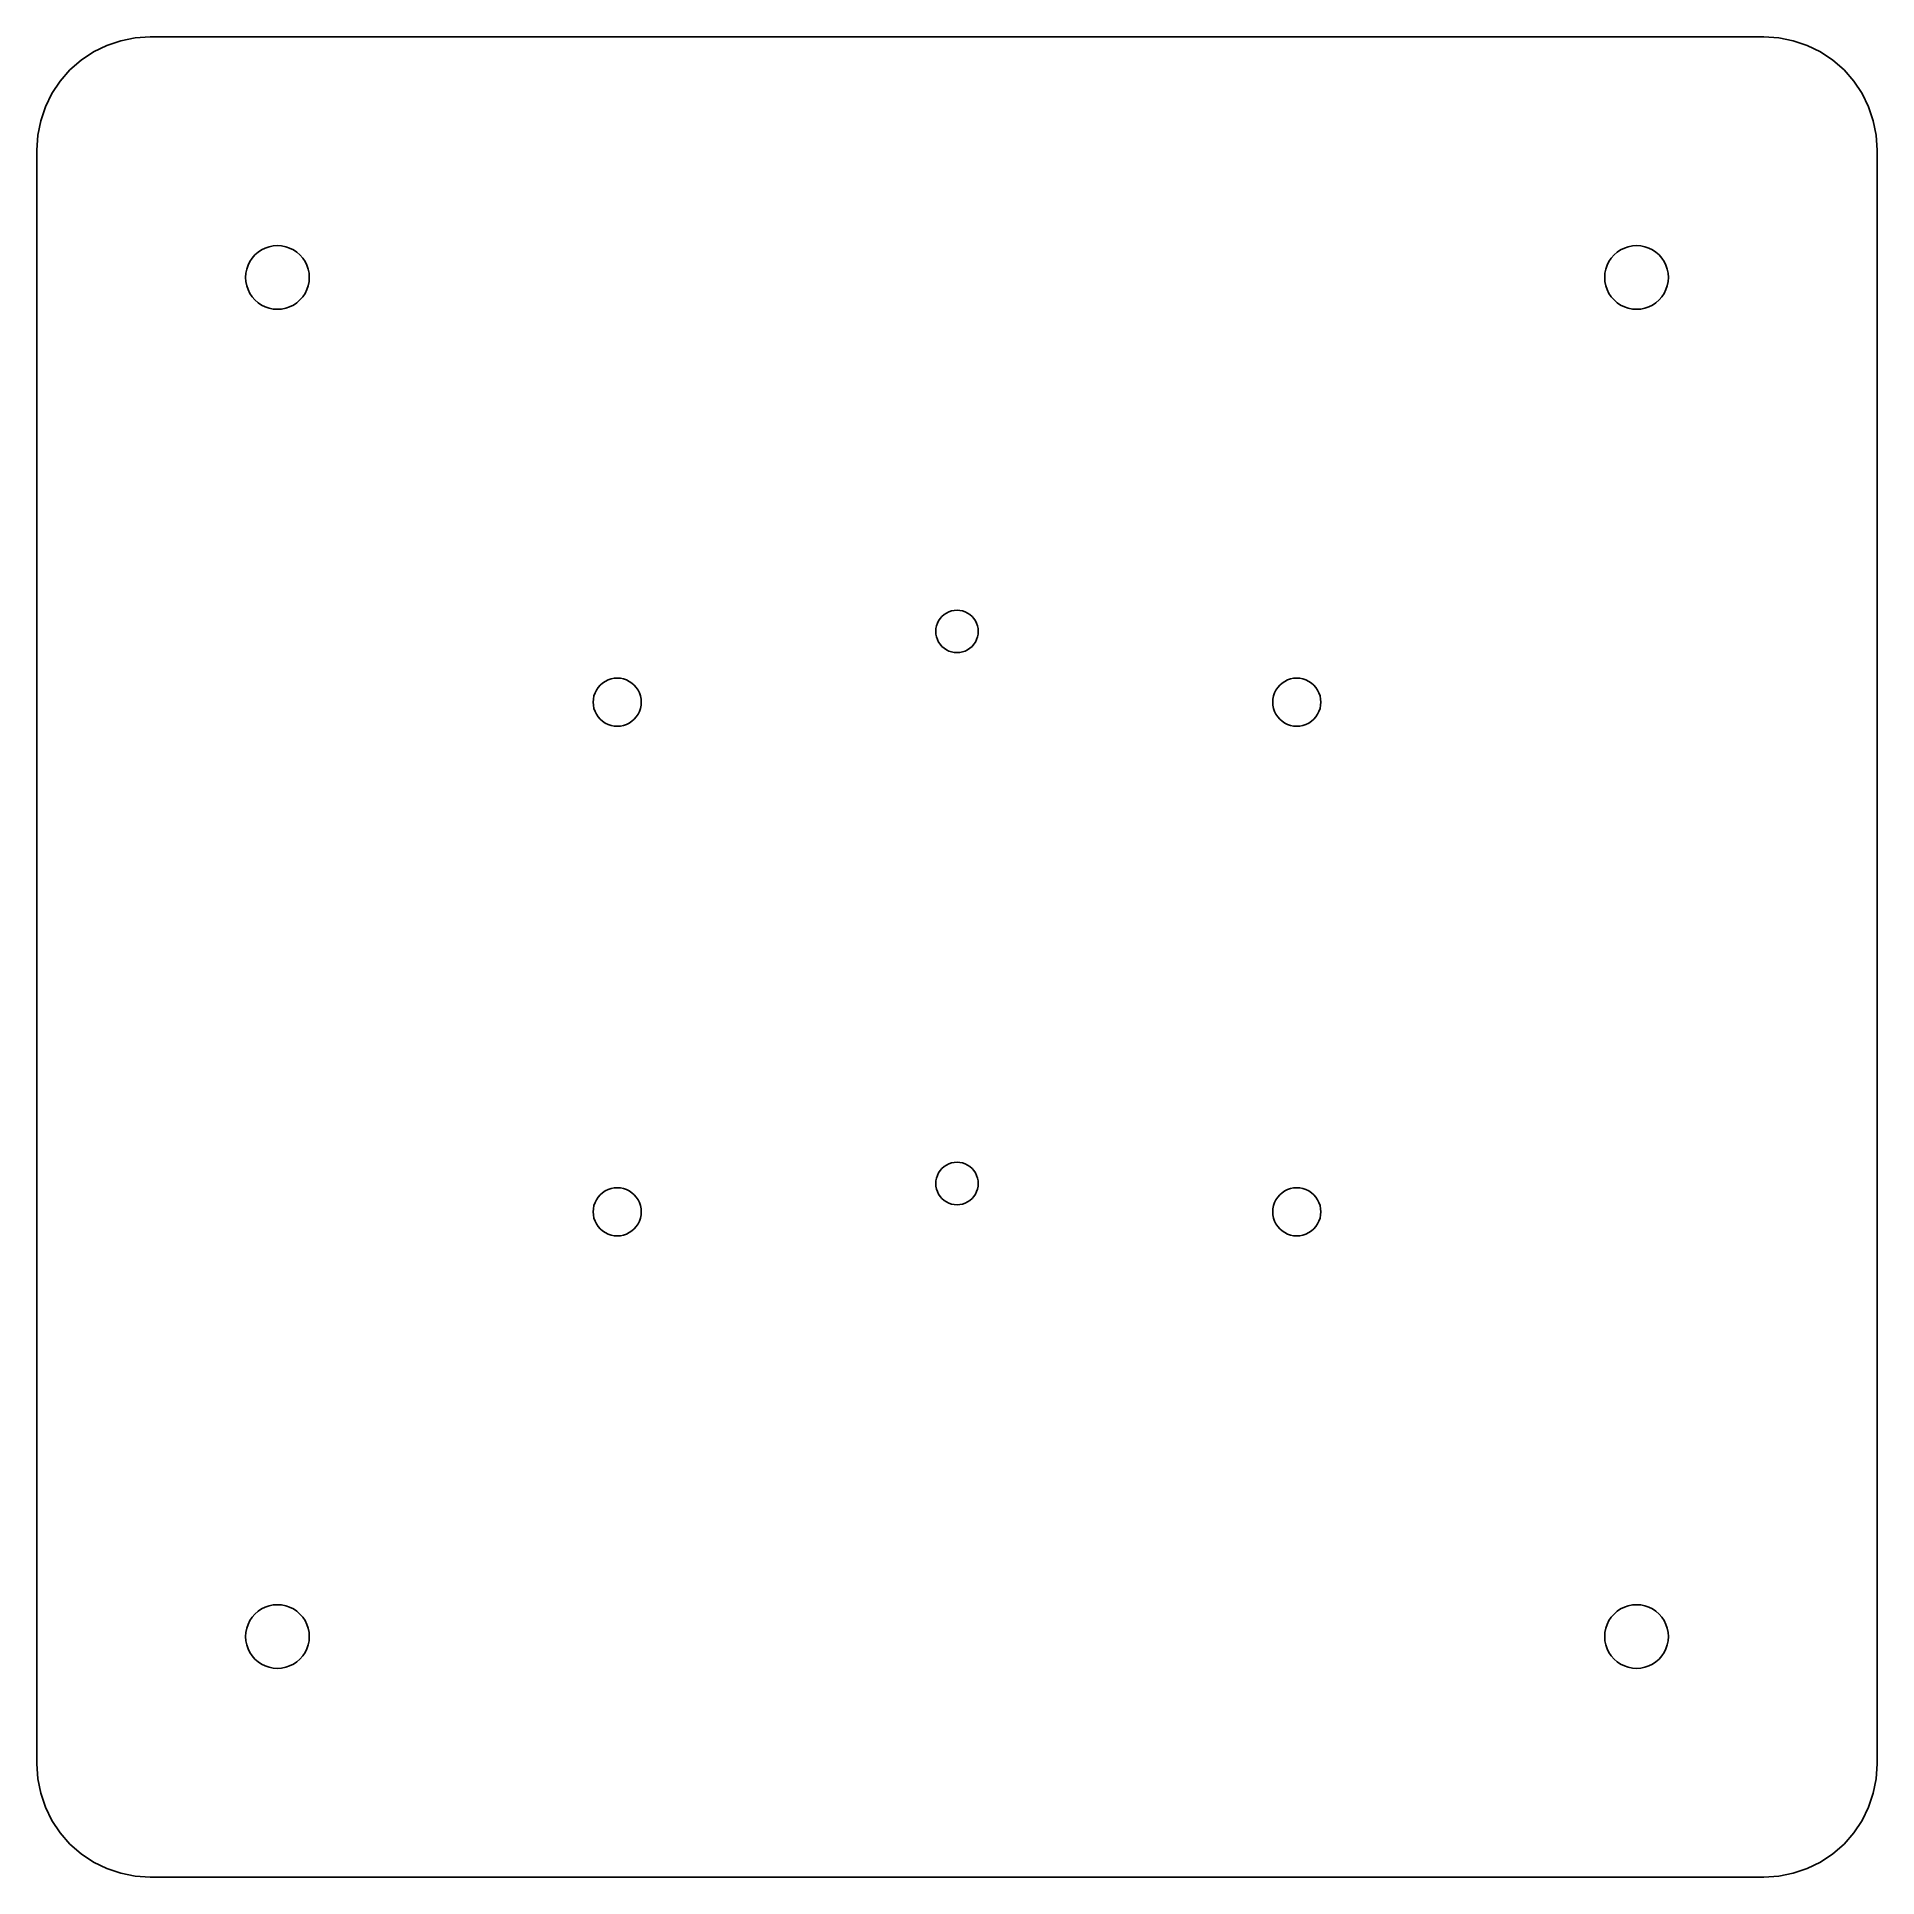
# Model space of a CAD drawing. Header units: metres. Extents: x -65 to 65, y -65 to 65.
import ezdxf

# ---------------------------------------------------------------- set-up
doc = ezdxf.new("R2010")
doc.units = ezdxf.units.M

msp = doc.modelspace()

# ---------------------------------------------------------------- linework, layer by layer
for p, q in [((-57, 65), (-58.0442, 64.9316)), ((57, 65), (-57, 65)), ((58.0442, 64.9316), (57, 65)), ((-61, 63.9282), (-61.8701, 63.3468)), ((-60.0615, 64.391), (-61, 63.9282)), ((-59.0706, 64.7274), (-60.0615, 64.391)), ((-58.0442, 64.9316), (-59.0706, 64.7274)), ((59.0706, 64.7274), (58.0442, 64.9316)), ((60.0615, 64.391), (59.0706, 64.7274)), ((61, 63.9282), (60.0615, 64.391)), ((61.8701, 63.3468), (61, 63.9282)), ((-62.6569, 62.6569), (-63.3468, 61.8701)), ((-61.8701, 63.3468), (-62.6569, 62.6569)), ((62.6569, 62.6569), (61.8701, 63.3468)), ((63.3468, 61.8701), (62.6569, 62.6569)), ((-63.3468, 61.8701), (-63.9282, 61)), ((63.9282, 61), (63.3468, 61.8701)), ((-64.391, 60.0615), (-64.7274, 59.0706)), ((-63.9282, 61), (-64.391, 60.0615)), ((64.391, 60.0615), (63.9282, 61)), ((64.7274, 59.0706), (64.391, 60.0615)), ((-64.7274, 59.0706), (-64.9316, 58.0442)), ((64.9316, 58.0442), (64.7274, 59.0706)), ((-64.9316, 58.0442), (-65, 57)), ((65, 57), (64.9316, 58.0442)), ((-65, 57), (-65, -57)), ((65, -57), (65, 57)), ((-49.785, 49.3697), (-49.591, 49.591)), ((-49.591, 49.591), (-49.3697, 49.785)), ((-49.3697, 49.785), (-49.125, 49.9485)), ((-49.125, 49.9485), (-48.861, 50.0787)), ((-48.861, 50.0787), (-48.5823, 50.1733)), ((-48.5823, 50.1733), (-48.2937, 50.2307)), ((-48.2937, 50.2307), (-48, 50.25)), ((-48, 50.25), (-47.7063, 50.2307)), ((-47.7063, 50.2307), (-47.4176, 50.1733)), ((-47.4176, 50.1733), (-47.139, 50.0787)), ((-47.139, 50.0787), (-46.875, 49.9485)), ((-46.875, 49.9485), (-46.6303, 49.785)), ((-46.6303, 49.785), (-46.409, 49.591)), ((-46.409, 49.591), (-46.215, 49.3697)), ((46.215, 49.3697), (46.409, 49.591)), ((46.409, 49.591), (46.6303, 49.785)), ((46.6303, 49.785), (46.875, 49.9485)), ((46.875, 49.9485), (47.139, 50.0787)), ((47.139, 50.0787), (47.4176, 50.1733)), ((47.4176, 50.1733), (47.7063, 50.2307)), ((47.7063, 50.2307), (48, 50.25)), ((48, 50.25), (48.2937, 50.2307)), ((48.2937, 50.2307), (48.5823, 50.1733)), ((48.5823, 50.1733), (48.861, 50.0787)), ((48.861, 50.0787), (49.125, 49.9485)), ((49.125, 49.9485), (49.3697, 49.785)), ((49.3697, 49.785), (49.591, 49.591)), ((49.591, 49.591), (49.785, 49.3697)), ((-50.25, 48), (-50.2307, 48.2937)), ((-50.2307, 48.2937), (-50.1733, 48.5823)), ((-50.1733, 48.5823), (-50.0787, 48.861)), ((-50.0787, 48.861), (-49.9485, 49.125)), ((-49.9485, 49.125), (-49.785, 49.3697)), ((-46.215, 49.3697), (-46.0514, 49.125)), ((-46.0514, 49.125), (-45.9213, 48.861)), ((-45.9213, 48.861), (-45.8267, 48.5823)), ((-45.8267, 48.5823), (-45.7692, 48.2937)), ((-45.7692, 48.2937), (-45.75, 48)), ((45.75, 48), (45.7692, 48.2937)), ((45.7692, 48.2937), (45.8267, 48.5823)), ((45.8267, 48.5823), (45.9213, 48.861)), ((45.9213, 48.861), (46.0514, 49.125)), ((46.0514, 49.125), (46.215, 49.3697)), ((49.785, 49.3697), (49.9485, 49.125)), ((49.9485, 49.125), (50.0787, 48.861)), ((50.0787, 48.861), (50.1733, 48.5823)), ((50.1733, 48.5823), (50.2307, 48.2937)), ((50.2307, 48.2937), (50.25, 48)), ((-50.2307, 47.7063), (-50.25, 48)), ((-50.1733, 47.4176), (-50.2307, 47.7063)), ((-50.0787, 47.139), (-50.1733, 47.4176)), ((-49.9485, 46.875), (-50.0787, 47.139)), ((-49.785, 46.6303), (-49.9485, 46.875)), ((-46.0514, 46.875), (-46.215, 46.6303)), ((-45.9213, 47.139), (-46.0514, 46.875)), ((-45.8267, 47.4176), (-45.9213, 47.139)), ((-45.7692, 47.7063), (-45.8267, 47.4176)), ((-45.75, 48), (-45.7692, 47.7063)), ((45.7692, 47.7063), (45.75, 48)), ((45.8267, 47.4176), (45.7692, 47.7063)), ((45.9213, 47.139), (45.8267, 47.4176)), ((46.0514, 46.875), (45.9213, 47.139)), ((46.215, 46.6303), (46.0514, 46.875)), ((49.9485, 46.875), (49.785, 46.6303)), ((50.0787, 47.139), (49.9485, 46.875)), ((50.1733, 47.4176), (50.0787, 47.139)), ((50.2307, 47.7063), (50.1733, 47.4176)), ((50.25, 48), (50.2307, 47.7063)), ((-49.591, 46.409), (-49.785, 46.6303)), ((-49.3697, 46.215), (-49.591, 46.409)), ((-49.125, 46.0514), (-49.3697, 46.215)), ((-48.861, 45.9213), (-49.125, 46.0514)), ((-48.5823, 45.8267), (-48.861, 45.9213)), ((-48.2937, 45.7692), (-48.5823, 45.8267)), ((-48, 45.75), (-48.2937, 45.7692)), ((-47.7063, 45.7692), (-48, 45.75)), ((-47.4176, 45.8267), (-47.7063, 45.7692)), ((-47.139, 45.9213), (-47.4176, 45.8267)), ((-46.875, 46.0514), (-47.139, 45.9213)), ((-46.6303, 46.215), (-46.875, 46.0514)), ((-46.409, 46.409), (-46.6303, 46.215)), ((-46.215, 46.6303), (-46.409, 46.409)), ((46.409, 46.409), (46.215, 46.6303)), ((46.6303, 46.215), (46.409, 46.409)), ((46.875, 46.0514), (46.6303, 46.215)), ((47.139, 45.9213), (46.875, 46.0514)), ((47.4176, 45.8267), (47.139, 45.9213)), ((47.7063, 45.7692), (47.4176, 45.8267)), ((48, 45.75), (47.7063, 45.7692)), ((48.2937, 45.7692), (48, 45.75)), ((48.5823, 45.8267), (48.2937, 45.7692)), ((48.861, 45.9213), (48.5823, 45.8267)), ((49.125, 46.0514), (48.861, 45.9213)), ((49.3697, 46.215), (49.125, 46.0514)), ((49.591, 46.409), (49.3697, 46.215)), ((49.785, 46.6303), (49.591, 46.409)), ((-1.44888, 23.3882), (-1.38582, 23.574)), ((-1.38582, 23.574), (-1.29903, 23.75)), ((-1.29903, 23.75), (-1.19002, 23.9131)), ((-1.19002, 23.9131), (-1.06065, 24.0607)), ((-1.06065, 24.0607), (-0.913132, 24.19)), ((-0.913132, 24.19), (-0.75, 24.299)), ((-0.75, 24.299), (-0.57402, 24.3858)), ((-0.57402, 24.3858), (-0.388214, 24.4489)), ((-0.388214, 24.4489), (-0.195786, 24.4872)), ((-0.195786, 24.4872), (0, 24.5)), ((0, 24.5), (0.195786, 24.4872)), ((0.195786, 24.4872), (0.388214, 24.4489)), ((0.388214, 24.4489), (0.57402, 24.3858)), ((0.57402, 24.3858), (0.75, 24.299)), ((0.75, 24.299), (0.913132, 24.19)), ((0.913132, 24.19), (1.06065, 24.0607)), ((1.06065, 24.0607), (1.19002, 23.9131)), ((1.19002, 23.9131), (1.29903, 23.75)), ((1.29903, 23.75), (1.38582, 23.574)), ((1.38582, 23.574), (1.44888, 23.3882)), ((-1.5, 23), (-1.48715, 23.1958)), ((-1.48715, 22.8042), (-1.5, 23)), ((-1.48715, 23.1958), (-1.44888, 23.3882)), ((-1.44888, 22.6118), (-1.48715, 22.8042)), ((-1.38582, 22.426), (-1.44888, 22.6118)), ((-1.29903, 22.25), (-1.38582, 22.426)), ((-1.19002, 22.0869), (-1.29903, 22.25)), ((1.29903, 22.25), (1.19002, 22.0869)), ((1.38582, 22.426), (1.29903, 22.25)), ((1.44888, 22.6118), (1.38582, 22.426)), ((1.44888, 23.3882), (1.48715, 23.1958)), ((1.48715, 22.8042), (1.44888, 22.6118)), ((1.48715, 23.1958), (1.5, 23)), ((1.5, 23), (1.48715, 22.8042)), ((-1.06065, 21.9393), (-1.19002, 22.0869)), ((-0.913132, 21.81), (-1.06065, 21.9393)), ((-0.75, 21.701), (-0.913132, 21.81)), ((-0.57402, 21.6142), (-0.75, 21.701)), ((-0.388214, 21.5511), (-0.57402, 21.6142)), ((-0.195786, 21.5128), (-0.388214, 21.5511)), ((0, 21.5), (-0.195786, 21.5128)), ((0.195786, 21.5128), (0, 21.5)), ((0.388214, 21.5511), (0.195786, 21.5128)), ((0.57402, 21.6142), (0.388214, 21.5511)), ((0.75, 21.701), (0.57402, 21.6142)), ((0.913132, 21.81), (0.75, 21.701)), ((1.06065, 21.9393), (0.913132, 21.81)), ((1.19002, 22.0869), (1.06065, 21.9393)), ((-24.85, 19.4722), (-24.6506, 19.5706)), ((-24.6506, 19.5706), (-24.44, 19.6421)), ((-24.44, 19.6421), (-24.2219, 19.6855)), ((-24.2219, 19.6855), (-24, 19.7)), ((-24, 19.7), (-23.7781, 19.6855)), ((-23.7781, 19.6855), (-23.56, 19.6421)), ((-23.56, 19.6421), (-23.3494, 19.5706)), ((-23.3494, 19.5706), (-23.15, 19.4722)), ((23.15, 19.4722), (23.3494, 19.5706)), ((23.3494, 19.5706), (23.56, 19.6421)), ((23.56, 19.6421), (23.7781, 19.6855)), ((23.7781, 19.6855), (24, 19.7)), ((24, 19.7), (24.2219, 19.6855)), ((24.2219, 19.6855), (24.44, 19.6421)), ((24.44, 19.6421), (24.6506, 19.5706)), ((24.6506, 19.5706), (24.85, 19.4722)), ((-25.7, 18), (-25.6855, 18.2219)), ((-25.6855, 18.2219), (-25.6421, 18.44)), ((-25.6421, 18.44), (-25.5706, 18.6506)), ((-25.5706, 18.6506), (-25.4722, 18.85)), ((-25.4722, 18.85), (-25.3487, 19.0349)), ((-25.3487, 19.0349), (-25.2021, 19.2021)), ((-25.2021, 19.2021), (-25.0349, 19.3487)), ((-25.0349, 19.3487), (-24.85, 19.4722)), ((-23.15, 19.4722), (-22.9651, 19.3487)), ((-22.9651, 19.3487), (-22.7979, 19.2021)), ((-22.7979, 19.2021), (-22.6513, 19.0349)), ((-22.6513, 19.0349), (-22.5278, 18.85)), ((-22.5278, 18.85), (-22.4294, 18.6506)), ((-22.4294, 18.6506), (-22.3579, 18.44)), ((-22.3579, 18.44), (-22.3145, 18.2219)), ((-22.3145, 18.2219), (-22.3, 18)), ((22.3, 18), (22.3145, 18.2219)), ((22.3145, 18.2219), (22.3579, 18.44)), ((22.3579, 18.44), (22.4294, 18.6506)), ((22.4294, 18.6506), (22.5278, 18.85)), ((22.5278, 18.85), (22.6513, 19.0349)), ((22.6513, 19.0349), (22.7979, 19.2021)), ((22.7979, 19.2021), (22.9651, 19.3487)), ((22.9651, 19.3487), (23.15, 19.4722)), ((24.85, 19.4722), (25.0349, 19.3487)), ((25.0349, 19.3487), (25.2021, 19.2021)), ((25.2021, 19.2021), (25.3487, 19.0349)), ((25.3487, 19.0349), (25.4722, 18.85)), ((25.4722, 18.85), (25.5706, 18.6506)), ((25.5706, 18.6506), (25.6421, 18.44)), ((25.6421, 18.44), (25.6855, 18.2219)), ((25.6855, 18.2219), (25.7, 18)), ((-25.6855, 17.7781), (-25.7, 18)), ((-25.6421, 17.56), (-25.6855, 17.7781)), ((-25.5706, 17.3494), (-25.6421, 17.56)), ((-25.4722, 17.15), (-25.5706, 17.3494)), ((-25.3487, 16.9651), (-25.4722, 17.15)), ((-25.2021, 16.7979), (-25.3487, 16.9651)), ((-22.6513, 16.9651), (-22.7979, 16.7979)), ((-22.5278, 17.15), (-22.6513, 16.9651)), ((-22.4294, 17.3494), (-22.5278, 17.15)), ((-22.3579, 17.56), (-22.4294, 17.3494)), ((-22.3145, 17.7781), (-22.3579, 17.56)), ((-22.3, 18), (-22.3145, 17.7781)), ((22.3145, 17.7781), (22.3, 18)), ((22.3579, 17.56), (22.3145, 17.7781)), ((22.4294, 17.3494), (22.3579, 17.56)), ((22.5278, 17.15), (22.4294, 17.3494)), ((22.6513, 16.9651), (22.5278, 17.15)), ((22.7979, 16.7979), (22.6513, 16.9651)), ((25.3487, 16.9651), (25.2021, 16.7979)), ((25.4722, 17.15), (25.3487, 16.9651)), ((25.5706, 17.3494), (25.4722, 17.15)), ((25.6421, 17.56), (25.5706, 17.3494)), ((25.6855, 17.7781), (25.6421, 17.56)), ((25.7, 18), (25.6855, 17.7781)), ((-25.0349, 16.6513), (-25.2021, 16.7979)), ((-24.85, 16.5278), (-25.0349, 16.6513)), ((-24.6506, 16.4294), (-24.85, 16.5278)), ((-24.44, 16.3579), (-24.6506, 16.4294)), ((-24.2219, 16.3145), (-24.44, 16.3579)), ((-24, 16.3), (-24.2219, 16.3145)), ((-23.7781, 16.3145), (-24, 16.3)), ((-23.56, 16.3579), (-23.7781, 16.3145)), ((-23.3494, 16.4294), (-23.56, 16.3579)), ((-23.15, 16.5278), (-23.3494, 16.4294)), ((-22.9651, 16.6513), (-23.15, 16.5278)), ((-22.7979, 16.7979), (-22.9651, 16.6513)), ((22.9651, 16.6513), (22.7979, 16.7979)), ((23.15, 16.5278), (22.9651, 16.6513)), ((23.3494, 16.4294), (23.15, 16.5278)), ((23.56, 16.3579), (23.3494, 16.4294)), ((23.7781, 16.3145), (23.56, 16.3579)), ((24, 16.3), (23.7781, 16.3145)), ((24.2219, 16.3145), (24, 16.3)), ((24.44, 16.3579), (24.2219, 16.3145)), ((24.6506, 16.4294), (24.44, 16.3579)), ((24.85, 16.5278), (24.6506, 16.4294)), ((25.0349, 16.6513), (24.85, 16.5278)), ((25.2021, 16.7979), (25.0349, 16.6513)), ((-1.44888, -15.6118), (-1.38582, -15.426)), ((-1.38582, -15.426), (-1.29903, -15.25)), ((-1.29903, -15.25), (-1.19002, -15.0869)), ((-1.19002, -15.0869), (-1.06065, -14.9393)), ((-1.06065, -14.9393), (-0.913132, -14.81)), ((-0.913132, -14.81), (-0.75, -14.701)), ((-0.75, -14.701), (-0.57402, -14.6142)), ((-0.57402, -14.6142), (-0.388214, -14.5511)), ((-0.388214, -14.5511), (-0.195786, -14.5128)), ((-0.195786, -14.5128), (0, -14.5)), ((0, -14.5), (0.195786, -14.5128)), ((0.195786, -14.5128), (0.388214, -14.5511)), ((0.388214, -14.5511), (0.57402, -14.6142)), ((0.57402, -14.6142), (0.75, -14.701)), ((0.75, -14.701), (0.913132, -14.81)), ((0.913132, -14.81), (1.06065, -14.9393)), ((1.06065, -14.9393), (1.19002, -15.0869)), ((1.19002, -15.0869), (1.29903, -15.25)), ((1.29903, -15.25), (1.38582, -15.426)), ((1.38582, -15.426), (1.44888, -15.6118)), ((-25.3487, -16.9651), (-25.2021, -16.7979)), ((-25.2021, -16.7979), (-25.0349, -16.6513)), ((-25.0349, -16.6513), (-24.85, -16.5278)), ((-24.85, -16.5278), (-24.6506, -16.4294)), ((-24.6506, -16.4294), (-24.44, -16.3579)), ((-24.44, -16.3579), (-24.2219, -16.3145)), ((-24.2219, -16.3145), (-24, -16.3)), ((-24, -16.3), (-23.7781, -16.3145)), ((-23.7781, -16.3145), (-23.56, -16.3579)), ((-23.56, -16.3579), (-23.3494, -16.4294)), ((-23.3494, -16.4294), (-23.15, -16.5278)), ((-23.15, -16.5278), (-22.9651, -16.6513)), ((-22.9651, -16.6513), (-22.7979, -16.7979)), ((-22.7979, -16.7979), (-22.6513, -16.9651)), ((-1.5, -16), (-1.48715, -15.8042)), ((-1.48715, -16.1958), (-1.5, -16)), ((-1.48715, -15.8042), (-1.44888, -15.6118)), ((-1.44888, -16.3882), (-1.48715, -16.1958)), ((-1.38582, -16.574), (-1.44888, -16.3882)), ((-1.29903, -16.75), (-1.38582, -16.574)), ((-1.19002, -16.9131), (-1.29903, -16.75)), ((1.29903, -16.75), (1.19002, -16.9131)), ((1.38582, -16.574), (1.29903, -16.75)), ((1.44888, -16.3882), (1.38582, -16.574)), ((1.44888, -15.6118), (1.48715, -15.8042)), ((1.48715, -16.1958), (1.44888, -16.3882)), ((1.48715, -15.8042), (1.5, -16)), ((1.5, -16), (1.48715, -16.1958)), ((22.6513, -16.9651), (22.7979, -16.7979)), ((22.7979, -16.7979), (22.9651, -16.6513)), ((22.9651, -16.6513), (23.15, -16.5278)), ((23.15, -16.5278), (23.3494, -16.4294)), ((23.3494, -16.4294), (23.56, -16.3579)), ((23.56, -16.3579), (23.7781, -16.3145)), ((23.7781, -16.3145), (24, -16.3)), ((24, -16.3), (24.2219, -16.3145)), ((24.2219, -16.3145), (24.44, -16.3579)), ((24.44, -16.3579), (24.6506, -16.4294)), ((24.6506, -16.4294), (24.85, -16.5278)), ((24.85, -16.5278), (25.0349, -16.6513)), ((25.0349, -16.6513), (25.2021, -16.7979)), ((25.2021, -16.7979), (25.3487, -16.9651)), ((-25.7, -18), (-25.6855, -17.7781)), ((-25.6855, -18.2219), (-25.7, -18)), ((-25.6855, -17.7781), (-25.6421, -17.56)), ((-25.6421, -17.56), (-25.5706, -17.3494)), ((-25.5706, -17.3494), (-25.4722, -17.15)), ((-25.4722, -17.15), (-25.3487, -16.9651)), ((-22.6513, -16.9651), (-22.5278, -17.15)), ((-22.5278, -17.15), (-22.4294, -17.3494)), ((-22.4294, -17.3494), (-22.3579, -17.56)), ((-22.3579, -17.56), (-22.3145, -17.7781)), ((-22.3145, -17.7781), (-22.3, -18)), ((-22.3, -18), (-22.3145, -18.2219)), ((-1.06065, -17.0607), (-1.19002, -16.9131)), ((-0.913132, -17.19), (-1.06065, -17.0607)), ((-0.75, -17.299), (-0.913132, -17.19)), ((-0.57402, -17.3858), (-0.75, -17.299)), ((-0.388214, -17.4489), (-0.57402, -17.3858)), ((-0.195786, -17.4872), (-0.388214, -17.4489)), ((0, -17.5), (-0.195786, -17.4872)), ((0.195786, -17.4872), (0, -17.5)), ((0.388214, -17.4489), (0.195786, -17.4872)), ((0.57402, -17.3858), (0.388214, -17.4489)), ((0.75, -17.299), (0.57402, -17.3858)), ((0.913132, -17.19), (0.75, -17.299)), ((1.06065, -17.0607), (0.913132, -17.19)), ((1.19002, -16.9131), (1.06065, -17.0607)), ((22.3, -18), (22.3145, -17.7781)), ((22.3145, -18.2219), (22.3, -18)), ((22.3145, -17.7781), (22.3579, -17.56)), ((22.3579, -17.56), (22.4294, -17.3494)), ((22.4294, -17.3494), (22.5278, -17.15)), ((22.5278, -17.15), (22.6513, -16.9651)), ((25.3487, -16.9651), (25.4722, -17.15)), ((25.4722, -17.15), (25.5706, -17.3494)), ((25.5706, -17.3494), (25.6421, -17.56)), ((25.6421, -17.56), (25.6855, -17.7781)), ((25.6855, -17.7781), (25.7, -18)), ((25.7, -18), (25.6855, -18.2219)), ((-25.6421, -18.44), (-25.6855, -18.2219)), ((-25.5706, -18.6506), (-25.6421, -18.44)), ((-25.4722, -18.85), (-25.5706, -18.6506)), ((-25.3487, -19.0349), (-25.4722, -18.85)), ((-25.2021, -19.2021), (-25.3487, -19.0349)), ((-25.0349, -19.3487), (-25.2021, -19.2021)), ((-24.85, -19.4722), (-25.0349, -19.3487)), ((-24.6506, -19.5706), (-24.85, -19.4722)), ((-23.15, -19.4722), (-23.3494, -19.5706)), ((-22.9651, -19.3487), (-23.15, -19.4722)), ((-22.7979, -19.2021), (-22.9651, -19.3487)), ((-22.6513, -19.0349), (-22.7979, -19.2021)), ((-22.5278, -18.85), (-22.6513, -19.0349)), ((-22.4294, -18.6506), (-22.5278, -18.85)), ((-22.3579, -18.44), (-22.4294, -18.6506)), ((-22.3145, -18.2219), (-22.3579, -18.44)), ((22.3579, -18.44), (22.3145, -18.2219)), ((22.4294, -18.6506), (22.3579, -18.44)), ((22.5278, -18.85), (22.4294, -18.6506)), ((22.6513, -19.0349), (22.5278, -18.85)), ((22.7979, -19.2021), (22.6513, -19.0349)), ((22.9651, -19.3487), (22.7979, -19.2021)), ((23.15, -19.4722), (22.9651, -19.3487)), ((23.3494, -19.5706), (23.15, -19.4722)), ((24.85, -19.4722), (24.6506, -19.5706)), ((25.0349, -19.3487), (24.85, -19.4722)), ((25.2021, -19.2021), (25.0349, -19.3487)), ((25.3487, -19.0349), (25.2021, -19.2021)), ((25.4722, -18.85), (25.3487, -19.0349)), ((25.5706, -18.6506), (25.4722, -18.85)), ((25.6421, -18.44), (25.5706, -18.6506)), ((25.6855, -18.2219), (25.6421, -18.44)), ((-24.44, -19.6421), (-24.6506, -19.5706)), ((-24.2219, -19.6855), (-24.44, -19.6421)), ((-24, -19.7), (-24.2219, -19.6855)), ((-23.7781, -19.6855), (-24, -19.7)), ((-23.56, -19.6421), (-23.7781, -19.6855)), ((-23.3494, -19.5706), (-23.56, -19.6421)), ((23.56, -19.6421), (23.3494, -19.5706)), ((23.7781, -19.6855), (23.56, -19.6421)), ((24, -19.7), (23.7781, -19.6855)), ((24.2219, -19.6855), (24, -19.7)), ((24.44, -19.6421), (24.2219, -19.6855)), ((24.6506, -19.5706), (24.44, -19.6421)), ((-49.9485, -46.875), (-49.785, -46.6303)), ((-49.785, -46.6303), (-49.591, -46.409)), ((-49.591, -46.409), (-49.3697, -46.215)), ((-49.3697, -46.215), (-49.125, -46.0514)), ((-49.125, -46.0514), (-48.861, -45.9213)), ((-48.861, -45.9213), (-48.5823, -45.8267)), ((-48.5823, -45.8267), (-48.2937, -45.7692)), ((-48.2937, -45.7692), (-48, -45.75)), ((-48, -45.75), (-47.7063, -45.7692)), ((-47.7063, -45.7692), (-47.4176, -45.8267)), ((-47.4176, -45.8267), (-47.139, -45.9213)), ((-47.139, -45.9213), (-46.875, -46.0514)), ((-46.875, -46.0514), (-46.6303, -46.215)), ((-46.6303, -46.215), (-46.409, -46.409)), ((-46.409, -46.409), (-46.215, -46.6303)), ((-46.215, -46.6303), (-46.0514, -46.875)), ((46.0514, -46.875), (46.215, -46.6303)), ((46.215, -46.6303), (46.409, -46.409)), ((46.409, -46.409), (46.6303, -46.215)), ((46.6303, -46.215), (46.875, -46.0514)), ((46.875, -46.0514), (47.139, -45.9213)), ((47.139, -45.9213), (47.4176, -45.8267)), ((47.4176, -45.8267), (47.7063, -45.7692)), ((47.7063, -45.7692), (48, -45.75)), ((48, -45.75), (48.2937, -45.7692)), ((48.2937, -45.7692), (48.5823, -45.8267)), ((48.5823, -45.8267), (48.861, -45.9213)), ((48.861, -45.9213), (49.125, -46.0514)), ((49.125, -46.0514), (49.3697, -46.215)), ((49.3697, -46.215), (49.591, -46.409)), ((49.591, -46.409), (49.785, -46.6303)), ((49.785, -46.6303), (49.9485, -46.875)), ((-50.25, -48), (-50.2307, -47.7063)), ((-50.2307, -48.2937), (-50.25, -48)), ((-50.2307, -47.7063), (-50.1733, -47.4176)), ((-50.1733, -47.4176), (-50.0787, -47.139)), ((-50.0787, -47.139), (-49.9485, -46.875)), ((-46.0514, -46.875), (-45.9213, -47.139)), ((-45.9213, -47.139), (-45.8267, -47.4176)), ((-45.8267, -47.4176), (-45.7692, -47.7063)), ((-45.7692, -47.7063), (-45.75, -48)), ((-45.75, -48), (-45.7692, -48.2937)), ((45.75, -48), (45.7692, -47.7063)), ((45.7692, -48.2937), (45.75, -48)), ((45.7692, -47.7063), (45.8267, -47.4176)), ((45.8267, -47.4176), (45.9213, -47.139)), ((45.9213, -47.139), (46.0514, -46.875)), ((49.9485, -46.875), (50.0787, -47.139)), ((50.0787, -47.139), (50.1733, -47.4176)), ((50.1733, -47.4176), (50.2307, -47.7063)), ((50.2307, -47.7063), (50.25, -48)), ((50.25, -48), (50.2307, -48.2937)), ((-50.1733, -48.5823), (-50.2307, -48.2937)), ((-50.0787, -48.861), (-50.1733, -48.5823)), ((-49.9485, -49.125), (-50.0787, -48.861)), ((-49.785, -49.3697), (-49.9485, -49.125)), ((-49.591, -49.591), (-49.785, -49.3697)), ((-46.215, -49.3697), (-46.409, -49.591)), ((-46.0514, -49.125), (-46.215, -49.3697)), ((-45.9213, -48.861), (-46.0514, -49.125)), ((-45.8267, -48.5823), (-45.9213, -48.861)), ((-45.7692, -48.2937), (-45.8267, -48.5823)), ((45.8267, -48.5823), (45.7692, -48.2937)), ((45.9213, -48.861), (45.8267, -48.5823)), ((46.0514, -49.125), (45.9213, -48.861)), ((46.215, -49.3697), (46.0514, -49.125)), ((46.409, -49.591), (46.215, -49.3697)), ((49.785, -49.3697), (49.591, -49.591)), ((49.9485, -49.125), (49.785, -49.3697)), ((50.0787, -48.861), (49.9485, -49.125)), ((50.1733, -48.5823), (50.0787, -48.861)), ((50.2307, -48.2937), (50.1733, -48.5823)), ((-49.3697, -49.785), (-49.591, -49.591)), ((-49.125, -49.9485), (-49.3697, -49.785)), ((-48.861, -50.0787), (-49.125, -49.9485)), ((-48.5823, -50.1733), (-48.861, -50.0787)), ((-48.2937, -50.2307), (-48.5823, -50.1733)), ((-48, -50.25), (-48.2937, -50.2307)), ((-47.7063, -50.2307), (-48, -50.25)), ((-47.4176, -50.1733), (-47.7063, -50.2307)), ((-47.139, -50.0787), (-47.4176, -50.1733)), ((-46.875, -49.9485), (-47.139, -50.0787)), ((-46.6303, -49.785), (-46.875, -49.9485)), ((-46.409, -49.591), (-46.6303, -49.785)), ((46.6303, -49.785), (46.409, -49.591)), ((46.875, -49.9485), (46.6303, -49.785)), ((47.139, -50.0787), (46.875, -49.9485)), ((47.4176, -50.1733), (47.139, -50.0787)), ((47.7063, -50.2307), (47.4176, -50.1733)), ((48, -50.25), (47.7063, -50.2307)), ((48.2937, -50.2307), (48, -50.25)), ((48.5823, -50.1733), (48.2937, -50.2307)), ((48.861, -50.0787), (48.5823, -50.1733)), ((49.125, -49.9485), (48.861, -50.0787)), ((49.3697, -49.785), (49.125, -49.9485)), ((49.591, -49.591), (49.3697, -49.785)), ((-65, -57), (-64.9316, -58.0442)), ((64.9316, -58.0442), (65, -57)), ((-64.9316, -58.0442), (-64.7274, -59.0706)), ((64.7274, -59.0706), (64.9316, -58.0442)), ((-64.7274, -59.0706), (-64.391, -60.0615)), ((64.391, -60.0615), (64.7274, -59.0706)), ((-64.391, -60.0615), (-63.9282, -61)), ((-63.9282, -61), (-63.3468, -61.8701)), ((63.3468, -61.8701), (63.9282, -61)), ((63.9282, -61), (64.391, -60.0615)), ((-63.3468, -61.8701), (-62.6569, -62.6569)), ((62.6569, -62.6569), (63.3468, -61.8701)), ((-62.6569, -62.6569), (-61.8701, -63.3468)), ((-61.8701, -63.3468), (-61, -63.9282)), ((61, -63.9282), (61.8701, -63.3468)), ((61.8701, -63.3468), (62.6569, -62.6569)), ((-61, -63.9282), (-60.0615, -64.391)), ((-60.0615, -64.391), (-59.0706, -64.7274)), ((-59.0706, -64.7274), (-58.0442, -64.9316)), ((-58.0442, -64.9316), (-57, -65)), ((-57, -65), (57, -65)), ((57, -65), (58.0442, -64.9316)), ((58.0442, -64.9316), (59.0706, -64.7274)), ((59.0706, -64.7274), (60.0615, -64.391)), ((60.0615, -64.391), (61, -63.9282))]:
    msp.add_line(p, q)

doc.saveas('drawing.dxf')
